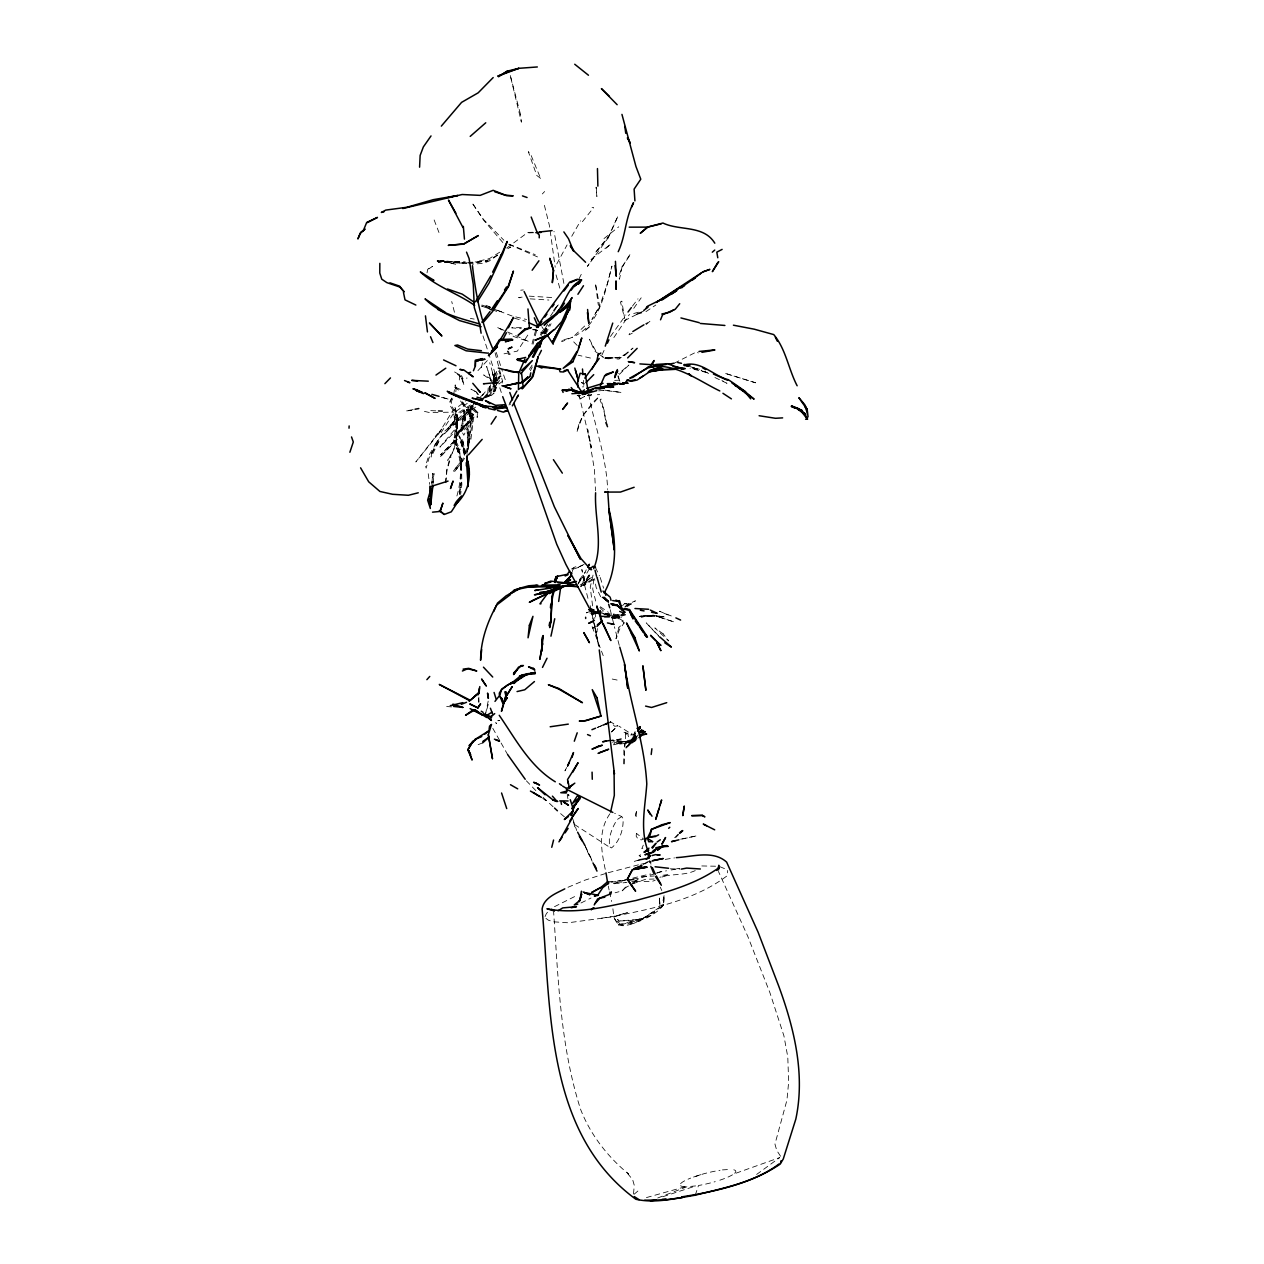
<?xml version="1.0" encoding="UTF-8"?>
<svg xmlns="http://www.w3.org/2000/svg" width="1264" height="1264" viewBox="0 0 1264 1264"><rect width="100%" height="100%" fill="white"/><g stroke="black" fill="none" stroke-linecap="round" stroke-linejoin="round"><path stroke-width="0.75" stroke-dasharray="5 3.75" d="M451.833 398.049L450.047 401.478L450.079 405.396L456.446 416.267L455.293 413.676L457.363 424.657L454.914 407.04L459.037 421.686L456.225 413.707L451.201 405.08L451.58 400.925L454.85 394.795M627.134 732.867L627.118 734.273L625.475 733.72L625.712 732.204L627.134 732.867L628.571 736.722M461.313 468.312L461.518 457.995L461.834 484.902L460.633 494.508M453.618 394.621L455.261 384.888L455.593 391.587M470.003 414.466L470.082 412.001L466.4 409.568L465.752 410.437L467.854 409.931L471.709 411.685L472.167 414.624L470.082 412.001L474.19 415.366M457.457 424.815L457.252 428.449L457.189 414.497L457.457 424.815L454.629 441.247C463.983 457.252 460.839 476.496 459.575 494.098M493.892 383.466L494.477 373.07L494.635 383.893L493.861 374.887L495.883 383.814M664.074 895.639L661.641 907.125L663.647 904.676L664.074 895.639L663.663 902.923L661.641 907.125C648.116 913.193 634.496 928.613 618.396 924.885L613.941 917.395L612.471 905.308M477.381 413.676L477.16 417.499L477.444 414.355M584.331 580.84L581.835 569.479L584.331 580.84L580.761 586.749L584.489 578.501M446.018 482.769L446.966 469.544L450.616 454.819L450.869 457.71L446.966 469.544L445.26 482.548M633.517 1193.88L634.259 1185.284L632.632 1179.581L626.043 1171.649L628.54 1174.003C607.51 1156.592 590.509 1134.819 580.555 1109.271C560.189 1045.676 558.167 977.815 553.6 911.613M431.925 482.69L432.746 473.368L431.624 484.317M433.11 483.275L433.994 473.526L432.888 483.306M455.83 391.714L456.288 387.116L454.961 390.418M459.29 379.974L459.891 374.207M488.994 391.113L489.642 385.283M487.699 392.741L488.568 385.109M470.919 439.256L473.526 418.163L474.98 414.734M488.188 701.125L485.613 713.686L488.978 701.852M467.048 453.46L470.666 420.722L473.889 412.032M481.458 367.587L482.816 361.204M459.654 494.271L461.36 482.153L458.785 494.287M456.304 422.476L453.571 441.468L459.369 454.266L456.083 446.239C462.324 462.387 461.471 481.663 456.257 498.079M457.236 432.462L455.941 441.215L460.191 449.605M595.581 617.037L595.47 611.176M474.253 403.832L444.596 431.277L434.058 445.908L441.547 435.827L456.415 422.05C457.71 435.132 455.672 451.532 447.598 460.301C457.789 447.298 459.78 428.733 453.428 413.66L455.751 424.957L456.446 422.018L473.352 406.329M530.39 370.779L532.302 366.971M593.701 579.117L592.737 589.119L595.676 601.032M427.027 272.834L427.706 269.264L432.557 266.356L427.943 269.422M467.411 451.548L470.003 438.197M495.077 352.814L502.519 381.191L502.092 383.261L500.528 384.098M597.445 628.603L596.671 632.348L597.54 628.65M466.084 453.065C468.596 439.414 474.174 424.499 468.454 411.1L470.066 419.206L473.368 411.811M467.917 449.858L472.325 421.291L467.949 407.134L471.172 419.364L471.993 417.341L454.25 438.94L470.287 421.655L473.716 414.355M495.298 385.852L494.003 391.635L490.685 393.009L492.423 386.026M495.725 383.924L497.021 378.157M492.849 384.272L496.404 371.632L498.269 374.492L500.196 373.48L498.569 371.016M531.986 343.982L535.983 329.019M495.994 378.141L497.163 373.638L493.687 386.926L493.497 372.706L494.461 387.337M533.045 344.266L537.042 329.003M593.037 575.104L590.241 587.239L593.922 616.437M545.084 916.558L546.016 914.378A93.757 17.254 -14.1 0 1 547.739 912.023M695.247 1195.207L698.518 1185.49A28.756 5.388 -13.9 0 0 715.234 1181.635M497.1 382.55L494.003 391.635L495.393 390.734L490.685 393.009M497.716 380.733L500.196 373.48M598.52 309.538L607.81 282.346L611.95 266.119C604.871 291.384 601.127 321.325 575.989 335.497M572.197 571.612L573.461 567.963L571.739 572.829M544.5 333.348L546.98 326.286M635.381 732.978L632.474 741.004L629.282 742.489L613.072 740.593M542.967 333.206L545.685 326.381M635.302 733.91L632.474 741.004L638.241 733.657M609.896 813.795C597.208 831.981 601.664 852.979 605.993 872.824M544.089 332.953L546.206 327.897M493.276 383.845L489.626 379.232L483.654 374.918L490.021 378.299L492.075 382.992M643.297 845.158L641.796 848.697L643.092 848.081M590.809 395.853L591.473 394.321M544.089 333.096L547.612 324.801M608.505 237.442L618.033 215.907L608.79 236.005L594.917 253.163L608.505 237.442L587.412 266.372L595.613 254.301M540.36 334.897L544.373 327.155M635.018 735.364L632.869 740.088L633.959 739.124L613.798 743.927M601.98 354.963L605.061 348.248M541.103 335.608L547.296 324.706M629.646 333.459L629.014 334.786L632.316 333.238M496.705 387.384L494.208 392.535L490.89 394.21M586.243 569.811L584.553 573.319L586.148 570.317M579.054 278.838L581.645 273.53M544.958 333.585L548.829 325.701M495.962 387.4L493.624 392.109L490.179 393.768M544.642 334.154L549.666 324.09M545.874 334.091L551.088 323.71M632.774 741.541L634.686 737.86L628.587 742.505L613.324 741.241M450.047 401.478L451.722 398.271M566.73 767.485L564.961 770.866L566.714 767.58M635.808 735.348L633.217 740.198L613.704 744.575M556.76 264.002L567.062 244.947M571.739 236.289L580.603 220.821M543.868 332.653L546.712 327.518M527.783 335.102L517.371 351.108L511.667 352.277M578.201 583.273L582.451 575.768L578.09 581.487M554.043 311.465L557.535 305.382L553.032 311.118L559.051 304.024M635.144 731.508L632.442 737.054L635.097 732.757M612.187 616.674L613.877 613.767M636.298 736.991L634.338 740.325L631.147 742.347L612.756 744.243M589.372 568.911L584.3 577.411L584.932 586.607L588.676 601.174M438.087 434.484L452.401 411.179L465.626 400.972M638.209 734.89L632.521 742.568L613.388 744.78M529.395 369.341L532.492 364.49M441.057 432.667L453.902 412.822L468.96 402.157M550.472 316.126L557.535 305.382M613.846 337.567L629.504 314.341M439.019 433.141L442.7 427.769L439.129 432.241M577.664 584.505L582.941 577L578.564 582.404M479.972 397.544L485.55 391.429L482.327 395.664M624.527 355.595L632.995 348.074L618.981 359.102L615.078 358.834M633.77 308.321L641.196 297.814M610.449 336.508L625.822 315.005M632.458 306.141L637.988 298.825M500.813 375.835L498.537 378.789L501.413 378.742L500.813 375.835L492.707 381.286M434.374 438.197L415.84 461.96L435.606 437.423M582.404 221.69L593.606 207.707L592.073 207.565M472.641 405.633L464.378 415.682L451.785 425.004L444.328 434.216L450.632 427.311L473.352 410.121M473.02 405.317L464.378 415.682L472.862 408.951M611.334 731.982L616.374 727.258L611.65 731.856M488.82 392.504L495.125 385.631M496.373 384.24L501.413 378.742M622.583 605.677L624.764 603.339L631.305 604.018L627.434 605.314M477.934 370.636L489.61 358.107M542.351 193.929L544.626 191.528M624.858 606.91L626.976 604.698L635.429 600.811L626.628 607.083M622.157 890.851L627.149 885.795L622.157 890.851L615.11 892.779M674.676 837.732L678.262 834.035M675.845 837.432L678.563 834.635M619.392 374.349L628.856 365.075L618.649 373.654M574.678 335.466L585.595 325.148M473.637 406.645L467.996 411.874L475.533 405.665M606.183 248.171L610.812 244.078L590.746 259.689M646.141 324.564L650.296 320.961L645.541 323.837M585.469 330.315L589.182 327.107M491.096 395.711L494.098 393.136L489.516 395.316M636.456 739.693L633.991 741.81L636.914 739.472M634.07 1194.29L639.205 1189.914M585.848 329.746L589.482 326.649M635.46 740.388L625.917 748.051L632.932 739.803L629.124 745.175L634.007 737.433L637.135 736.359M604.018 238.564L618.728 226.825M637.135 738.192L624.953 748.43L629.519 743.564L633.011 737.212L636.345 736.09M625.411 607.004L629.44 603.844L631.305 604.018L624.874 603.844M634.686 737.86L628.619 742.505L622.362 741.431L613.83 742.805M595.85 625.885L592.769 628.192L596.987 626.438M635.855 736.09L628.05 741.952L616.8 740.641L621.698 740.941L612.282 742.158M591.9 579.26L583.241 585.564L597.904 577.095M756.615 1174.461L779.73 1157.587L733.673 1174.019A28.756 5.388 -13.9 0 0 732.14 1169.516M580.113 585.09L594.143 575.736M470.429 404.97L458.026 412.98L455.704 417.499L459.59 413.423L472.42 405.08M497.495 255.312L489.579 260.858L483.512 263.307L472.246 264.223M645.92 311.655L655.811 305.035M643.265 864.513L647.768 861.511M472.531 409.141L475.675 407.087M645.003 863.912L649.949 860.705M506.674 248.076L527.815 232.434L537.437 232.086M634.117 881.719L641.843 876.742L654.357 875.984M499.738 252.184L489.484 258.551L475.122 261.996M554.485 906.683L576.416 895.686M497.542 254.965L489.753 259.657L474.616 263.228L468.754 263.212M580.539 398.602L584.632 396.438L580.539 398.602L577.016 394.447M584.047 564.376L577.285 567.773L582.356 565.229M581.456 585.943L584.821 583.984L589.688 573.54L584.015 583.289L589.798 577.948L584 584.458L589.782 574.978L585.264 584.331L581.472 586.464M571.518 568.99L575.325 566.809L579.117 567.252L572.608 569.274M620.087 614.683L615.536 617.29L611.95 616.69M618.033 614.936L614.983 616.674L611.681 616.058M580.982 903.002L591.015 898.009M625.127 887.865L628.508 886.017M630.199 885.1L635.286 882.335M507.765 248.676L510.846 247.017L507.67 248.502M674.407 363.147L697.064 351.645L698.249 352.988M624.274 320.74L644.229 310.675M656.585 873.345L663.173 870.675M707.224 372.659L690.033 368.33M631.968 733.641L630.72 735.079L632.585 734.7L618.839 726.057M641.18 312.066L635.097 314.878L642.317 312.729M639.173 855.507L640.595 856.439L639.173 855.507L642.618 853.911M610.054 722.265L610.875 721.902M502.519 381.191L498.996 384.003L492.739 373.085L489.689 362.689M632.585 882.714L638.683 880.107L631.637 881.577L652.113 881.435L655.226 880.218M567.994 887.281L584.584 880.281L606.451 873.203M597.098 727.574L602.264 725.441M478.14 744.686L482.674 742.837M597.366 727.464L602.802 725.236M508.902 404.922L510.451 404.306M657.707 1197.988L687.016 1186.738L695.911 1185.901L659.492 1197.814M661.988 877.074L669.067 874.372L659.713 875.778M632.695 883.836L645.651 879.254L654.136 879.033M700.683 1174.683L692.956 1177.226L703.432 1173.877A28.756 5.167 -14.2 0 1 719.99 1170.322M695.247 870.612C684.061 875.81 671.437 873.519 659.855 877.279M611.555 618.033L615.647 616.737L611.902 616.879M639.078 859.947L634.133 861.432L639.126 860.326M601.395 918.233L615.805 915.973L627.386 912.576L615.663 916.368L568.168 922.783L553.837 921.835L548.544 920.271L544.768 917.569M618.444 617.59L615.015 618.586L611.713 617.259M621.414 925.122C632.079 919.876 646.963 921.993 654.784 911.834L641.685 919.228L627.118 923.952L633.027 923.605L640.311 920.871L643.013 918.17L618.396 924.885L621.414 925.122L614.509 918.865L617.575 923.526L623.105 925.833L617.622 919.37L621.461 925.153M619.929 616.184L612.914 618.207L619.565 616.342M608.221 872.697L638.952 864.702M610.86 882.256L625.554 880.234M654.91 873.819L639.616 878.211L617.78 880.739M646.441 1197.577L685.262 1186.738M633.691 313.519L640.706 311.623M680.68 839.185L696.843 835.788L680.775 839.343M618.159 617.069L614.32 618.033L611.302 616.832M438.434 262.169L443.711 260.921L459.827 262.201L437.202 260.984L438.434 262.169L467.127 263.023M640.769 864.292L651.687 861.858M621.762 816.591L617.543 819.341L614.999 823.212A17.459 5.388 -70.1 0 0 609.343 839.154L609.359 846.596L611.492 847.939C619.897 841.255 623.705 828.884 623.057 818.456L621.762 816.591L614.636 813.258M504.036 353.825L509.755 352.656M413.154 409.599L405.602 411.005L414.039 410.105M665.275 859.394L674.518 857.893M615.805 915.973C654.325 908.358 695.627 899.842 727.416 875.557L727.606 870.485M676.509 868.795L679.558 868.336M522.143 297.119L518.603 297.609L522.427 298.02M722.439 1169.895L730.608 1169.405M520.705 290.214L523.312 289.93M598.662 390.892L603.971 390.323M614.257 883.726L625.095 882.62M652.666 615.347L639.284 616.532L653.393 615.141L674.312 622.03L656.711 616.153M461.708 378.521L463.019 378.773L461.613 375.708L463.983 385.22L461.708 378.521L467.111 378.062M587.807 395.142L591.315 394.889M627.766 880.107L635.255 879.618L627.497 880.123M466.811 263.212L444.707 262.391L437.202 260.984L442.89 260.668L456.462 264.555L443 260.969L437.976 260.969L443.711 260.921M582.499 386.879L583.715 386.816M614.573 357.728L618.254 357.57L625.38 354.378L619.471 357.917L614.178 358.012M614.667 380.385L621.193 380.101M597.398 394.716L599.642 394.621M528.779 232.892L534.04 232.702M618.775 614.731L600.842 612.835M587.318 395.3L590.62 395.19M618.791 615.442L607.731 614.873M653.82 615.631L640.658 616.026L654.452 615.9M521.321 327.597L511.715 327.818L521.289 328.687M443.332 412.317L453.855 412.111M438.039 412.38L429.207 412.491L420.77 410.531M459.006 263.196L487.825 260.984L469.007 263.07M701.82 865.951L717.968 866.267M437.202 260.984L465.278 261.838M670.315 868.81L679.953 869.032M594.08 611.839L599.673 611.981M529.221 296.139L555.133 297.735M430.787 410.642L438.466 410.942M577.142 395.506L580.761 395.664M619.455 617.464L612.108 616.279M607.873 881.482L626.912 882.43M618.633 616.879L601.901 612.519M530.074 298.857L548.892 300.042M587.397 395.316L589.893 395.474M446.666 706.529L452.354 706.939M611.476 617.306L613.64 617.48M595.913 611.428L590.288 610.939L597.746 612.297M597.777 611.586L603.402 612.076M532.776 329.73L536.6 330.078L543.583 333.301M613.151 617.164L621.825 618.064M604.634 390.149L621.446 392.472L603.228 390.26M596.924 613.688L588.992 612.724L595.581 614.367M612.171 616.39L621.414 617.543M595.692 612.076L591.678 611.555L586.338 612.835L590.446 611.302L595.755 611.997L588.661 609.722L595.17 612.645M606.957 615.094L618.444 616.579M656.016 615.805L664.422 616.943L658.907 616.042M619.85 617.29L611.286 616.058M590.478 358.06L578.106 355.184M596.023 612.534L592.816 611.966L595.96 612.929M470.382 318.417L474.174 319.097M656.253 616.263L659.871 617.006L656.838 616.326M599.294 613.135L591.678 611.555L597.445 613.625M612.218 679.037L617.195 680.064M532.792 329.225L536.6 330.078L541.324 333.111M515.759 316.901L526.567 319.508M719.864 866.693L726.958 869.632M692.53 367.713L699.434 369.451M467.854 409.931L466.4 409.568L471.282 413.186L470.082 412.001M705.96 372.058L691.993 368.187M441.452 397.323L448.957 399.345L440.82 396.833M514.401 318.228L525.397 321.23M689.386 366.465L699.545 369.341M603.528 613.751L610.386 615.773M489.942 308.274L481.868 305.019L489.184 307.5M496.815 310.312L501.982 311.845L496.499 309.98M493.655 310.517L481.568 306.03L490.29 309.127M692.909 367.587L701.757 370.352M589.308 608.869L596.45 611.365M492.028 309.743L497.258 311.592M601.806 613.245L605.14 614.43M567.204 794.155L568.468 795.925L568.642 794.44L569.732 797.963M598.836 613.767L588.661 609.722L595.676 612.85M508.981 244.157L535.241 254.649M490.527 307.136L485.25 305.035L490.448 307.579M611.318 617.227L613.893 618.286M512.157 316.032L492.17 308.416M624.037 732.267L630.72 735.079M590.241 608.189L596.292 610.749M668.229 615.047L659.35 611.223L674.312 617.164M508.886 244.315L538.148 257.192M460.412 389.502L453.555 386.436L459.511 390.718M704.08 371.395L709.72 373.954M714.918 377.525L726.99 383.292L721.934 380.527M475.106 391.334L470.966 389.154L476.149 391.824L477.618 394.463M600.4 606.752L608.426 612.361M502.108 330.03L497.021 327.186L528.842 341.564L514.021 336.666L508.918 333.822M623.421 621.082L615.363 616.279L623.816 622.52M542.746 798.469L545.953 800.491L542.935 798.406M574.535 824.523L610.275 847.654M599.025 354.189L594.665 351.013L589.466 339.258L595.518 350.491L599.452 353.92M600.479 355.231L603.386 357.349L600.763 355.058M564.423 816.86L558.783 812.073M475.943 412.491L471.63 408.936L471.172 406.155M535.841 790.585L526.361 780.804M543.03 797.315L553.095 806.732M599.894 607.51L607.431 615.047M502.835 242.53L483.67 220.22L471.93 202.619L483.527 219.462L503.815 240.192M573.714 341.865L577.285 345.546M658.418 635.523L646.252 622.868L659.492 637.103M490.021 378.299L492.217 380.891M600.669 596.734L596.118 587.333L594.522 578.659M476.481 392.077L478.598 394.637M780.567 1156.228L776.744 1150.445L774.958 1144.11L786.935 1100.154L788.673 1081.873L787.772 1056.862L783.917 1035.832L769.902 992.651L747.782 936.371L718.442 871.433M460.523 400.957L464.741 407.371L462.434 403.042M541.814 326.649L545.969 333.032M462.166 401.731L466.132 408.051L463.367 402.71M492.786 728.285L500.181 741.368M501.097 743.011L507.559 754.466M590.304 609.927L594.823 618.365M585.532 846.959L592.769 861.795M587.349 851.43L592.168 861.274M595.439 567.473L599.42 575.831M584.932 845.458L592.168 860.816M660.266 887.154L661.799 890.535M617.906 376.577L620.055 381.649L618.049 375.677M434.137 219.952L438.971 232.513M592.137 626.628L603.197 655.653M454.455 312.255L451.722 301.527M650.992 864.165L649.759 860.673L650.47 864.465M503.625 374.966L506.027 381.918M572.703 818.724L576.7 830.527M496.278 352.435L502.393 371.205M482.974 335.861L487.778 350.681M488.378 352.545L497.368 380.338M499.77 387.764L502.171 395.174M465.389 453.665L460.112 437.028L464.757 452.638M600.21 577.506L603.592 588.202M464.583 454.376L458.927 435.669L464.409 455.309M619.249 645.367L614.415 626.723M556.049 274.888L560.331 289.993M573.54 822.027L575.594 830.258M544.405 205.337L549.477 225.798L555.196 267.241M610.228 609.69L613.941 624.827M495.061 383.735L492.375 372.769L493.94 383.687M464.457 453.191L461.076 438.798L464.52 454.029M465.642 453.018L462.292 438.576L465.626 453.95M563.886 283.405L553.995 231.344M591.015 610.291L592.721 617.764M593.148 619.644L599.057 646.441L593.385 620.45M590.999 609.469L593.559 621.003M593.985 622.931L598.946 647.99M590.146 605.614L592.974 618.602M608.268 886.08L609.106 889.935M609.532 891.847L611.634 901.469M607.147 424.846L601.064 399.013L600.068 400.024L604.034 409.915L605.835 422.587M578.928 394.479L591.441 447.472L587.634 429.239L594.443 469.655L595.518 490.843M567.267 795.467L567.915 798.658M588.724 394.51C594.775 426.205 606.42 457.062 607.636 489.516M428.227 473.731L429.618 484.349M489.484 386.326L489.974 391.35M459.859 453.286L459.59 450.474L454.629 441.247L459.59 450.474L460.902 464.789M490.353 384.746L490.922 391.429M583.399 380.369L584.015 387.922M596.245 187.183L596.877 196.536L596.008 187.262M493.007 386.12L493.434 393.641M478.803 697.128L479.088 702.326M456.525 436.443L456.652 439.145M478.345 698.534L478.487 702.263M625.475 733.72L625.696 741.715M732.472 1174.809A28.756 5.388 -13.9 0 1 717.92 1180.813M685.42 1186.675A28.756 5.167 -14.2 0 1 680.174 1184.4M680.601 1183.704A28.756 5.167 -14.2 0 1 690.665 1178.095M613.356 883.473A94.042 16.669 -14.2 0 1 626.17 879.87M632.664 878.18A94.042 16.669 -14.2 0 1 650.533 873.977M656.98 872.634A94.042 16.669 -14.2 0 1 666.523 870.801M671.2 869.995A94.042 16.669 -14.2 0 1 675.813 869.237M624.195 759.095L623.974 765.763L623.831 750.405L625.001 743.532L626.344 742.316L628.398 743.042L625.001 743.532L624.195 759.095M461.281 425.383L461.139 428.891L463.461 415.572L461.281 425.383M636.471 811.678L636.045 818.156L635.35 814.411L636.471 811.678M464.299 416.788L463.54 425.557L461.581 430.834L464.299 416.788M636.424 833.355L636.187 836.168L637.799 838.711L641.196 839.912L643.629 839.106L636.424 833.355M469.086 441.721L468.644 446.587L468.265 428.654L469.086 441.721M467.98 441.657L467.538 446.318L467.127 428.607L467.98 441.657M431.956 452.275L431.087 457.094L439.682 439.935L429.191 457.552L426.142 468.17L425.541 465.958L428.78 455.514L438.134 440.077L430.961 454.55L431.956 452.275M622.078 266.736L619.471 279.218C615.789 270.496 644.277 235.23 622.078 266.736M618.933 627.244L615.995 638.731L619.55 629.33L624.29 622.741L618.933 627.244M578.817 424.483L576.826 432.146L582.815 415.572L593.274 402.031L599.041 396.722L582.815 415.572L578.817 424.483M495.788 722.771L496.594 723.514L495.788 722.771M562.306 340.285L561.69 341.691L572.576 337.156L562.306 340.285M472.42 414.497L465.847 425.241L454.139 437.66L468.407 421.054L465.847 425.241L457.031 432.509L465.847 425.241L472.42 414.497M473.084 417.578L463.793 435.227L462.498 432.746L473.084 417.578M597.872 309.222L591.947 319.476L597.872 309.222M464.599 458.374L454.329 471.946L464.599 458.374M463.556 457.931L453.128 471.504L463.556 457.931M451.043 424.546L448.072 428.291L455.798 419L451.043 424.546M454.961 440.314L440.409 454.898L454.961 440.314M454.045 430.329L439.904 447.124L456.873 429.665L454.045 430.329M457.394 439.24L439.793 457.284L457.394 439.24M663.647 904.676C653.788 918.565 635.602 920.792 619.802 920.903L641.685 919.228L663.647 904.676M470.287 421.655L458.895 431.972L470.287 421.655M497.984 720.701L499.675 720.496L497.984 720.701M621.825 301.211L620.434 301.922L624.637 318.338L621.825 301.211M621.303 738.982L610.623 740.404L621.303 738.982M617.654 725.915L614.667 726.294L610.117 721.681L617.654 725.915M651.845 615.789L641.053 617.006L652.919 615.852L664.295 616.816L650.044 616.058L652.919 615.852L651.845 615.789M584.663 383.845L581.456 382.613L584.663 383.845M755.509 382.771L724.604 373.18L755.509 382.771M458.911 374.46L454.534 371.916L462.166 378.047L458.911 374.46M663.158 633.849L654.831 627.924L668.64 640.895L663.158 633.849M540.613 178.35L536.758 175.443L528.336 151.648L530.58 154.129L540.613 178.35M599.736 306.757L598.188 304.387L595.407 283.183L599.736 306.757M490.574 378.852L486.64 366.434L490.574 378.852M520.468 114.234L510.103 74.766L521.384 122.15L520.468 114.234M464.852 413.77L464.394 409.915L465.547 422.129L464.852 413.77M463.651 413.707L463.288 409.978L464.425 422.113L463.651 413.707M659.776 903.065L659.366 896.445L659.966 906.43L659.776 903.065"/><path stroke-width="1.5" d="M551.309 618.665L549.666 627.576C552.921 614.857 549.524 601.237 555.117 588.929M379.832 263.354L379.785 273.04L381.76 279.186L386.863 282.63L399.898 287.054L404.117 291.826L399.582 286.138L390.007 282.852M499.675 695.753L501.46 689.891L507.275 685.151L513.942 681.786L510.34 684.108L521.621 675.039L535.32 672.432L524.102 675.561L517.371 680.222M539.222 237.869L539.27 235.025L537.405 233.097L531.196 217.029M550.646 622.141L552.084 599.183L551.215 605.314M475.39 366.181L475.533 360.919L484.807 359.276L475.533 360.919M466.937 460.933L467.143 455.087M419.585 167.18L420.138 155.44L423.361 146.908L431.024 135.927M349.022 428.212L349.148 425.936M718.537 869.885L718.805 865.255L718.284 868.51M466.811 462.687L466.542 466.195L466.274 462.687M541.75 643.882L542.303 637.088M431.261 490.132L430.724 504.636L432.92 485.234M550.44 607.747L550.756 604.176M467.743 461.06C472.072 477.239 467.712 494.951 454.187 505.489L456.162 501.855M551.736 599.958L552.084 596.387M481.679 649.601L480.589 660.235C480.731 640.564 487.335 622.157 496.61 605.093L510.482 594.57M432.225 489.184L432.667 485.265M478.93 693.636L479.783 686.605M651.197 754.482L651.892 748.746M555.291 582.167L556.002 576.668L567.283 574.298L569.78 571.012M554.738 618.744L550.946 636.171M570.396 303.234L569.416 310.454L570.206 302.965M489.073 729.549L489.563 726.105L491.522 724.414L488.331 734.7L492.47 758.653L488.331 734.7M558.672 601.443L560.647 587.634L563.191 585.722M581.408 891.215L579.955 900.316L579.07 901.738L581.677 894.011L579.955 900.316L574.235 904.961L577.806 904.171M478.219 694.805L479.404 688.169M549.097 625.791L549.745 622.267M429.175 498.79L430.329 508.476L427.643 500.181L430.724 489.705M503.262 704.174C513.089 671.753 496.768 728.364 502.851 705.944M530.106 375.929L530.801 372.817M598.125 355.152L596.829 360.761L591.773 369.42M561.5 804.394L561.042 802.119M780.583 1162.785L781.073 1160.731M551.752 847.291L553.569 840.039M554.612 582.262L556.002 576.668L555.054 580.002M588.092 390.797L585.232 374.081L580.113 373.291L577.632 382.107L578.075 387.337M612.74 323.078L605.266 346.146M551.799 596.971L553.474 591.378M542.288 338.31L539.523 347.458L542.635 338.641M658.955 808.77L655.747 819.388L661.625 799.938L660.029 805.231M576.921 351.471L570.807 361.441L563.191 368.266L572.75 361.978L578.138 349.907L581.772 337.93L578.485 348.106M572.039 757.373L573.508 752.586L567.599 765.952M610.512 894.628L611.365 891.863L609.043 894.564L597.619 898.941L594.206 904.961M555.196 582.562L556.839 577.348M600.242 385.883L604.603 375.914L606.293 374.191L613.372 371.964L604.603 375.914M574.662 804.726L571.233 815.454L574.662 804.726L571.881 808.739L579.986 797.078L577.316 795.893L572.56 803.367L579.986 797.078M645.209 841.397L646.267 838.064M349.875 452.259L353.304 441.989L351.518 436.949M490.922 716.814L494.714 713.607M571.565 573.445L570.317 577.095L564.297 582.941M574.298 741.21L577.206 732.804M571.739 572.829L570.601 576.084L564.186 582.751M464.441 239.117L463.335 226.367M571.044 301.085L561.895 321.53L554.438 329.825M491.348 715.535L491.364 717.984M555.528 581.377L557.661 575.894L555.496 581.219M547.028 658.244L542.493 667.408M618.222 251.694C625.727 235.957 625.222 218.166 633.533 202.682L631.779 206.901M652.856 363.542L654.057 360.509L650.107 366.197M604.129 592.958C619.028 566.793 615.442 536.71 608.853 508.744L614.288 550.03L609.169 512.315L607.763 491.427M540.818 340.458L539.459 343.84L538.322 342.876M610.607 812.009L614.32 795.404L614.067 771.087L614.446 774.058L599.262 649.933M660.535 319.808L662.589 314.783L675.229 309.269L679.716 303.723M473.431 370.747L475.201 366.418L475.422 360.177L482.453 358.628L477.966 360.761M363.226 230.87L365.043 229.021L360.746 232.26L357.902 238.943L360.161 233.492L363.226 230.87L366.702 222.432L377.462 217.408L367.461 222.606M501.176 255.186L507.212 241.487L502.661 253.859L488.963 283.231L477.381 301.717M554.928 589.451L553.506 591.031M524.923 359.118L518.73 373.149L518.43 389.502L523.106 386.389L521.495 372.722M493.718 611.492L497.463 603.118L506.232 595.755L514.401 591.394M539.128 346.352L533.361 357.238M526.883 359.118L525.271 362.689L531.844 352.877M538.369 345.83L532.413 357.001M607.368 343.223L608.9 339.858M593.653 568.689C603.718 544.958 594.301 517.719 595.613 492.77M632.363 869.758L627.323 879.27L635.523 891.073L627.323 879.27L632.363 869.758L647.184 867.167L633.691 869.332M490.874 275.742L475.596 301.606M492.612 272.187L501.287 254.491M508.412 327.787L513.516 317.375L499.438 341.201M553.379 342.702L566.035 317.248M615.963 372.39L617.385 369.562M539.001 355.184L541.434 350.365M567.615 765.81L569.385 762.429M662.241 843.846L665.575 837.526L661.83 844.083M502.377 340.427L506.437 332.764M587.76 567.299L589.372 564.297L587.934 566.319M572.576 812.357L573.414 810.809M558.957 841.856L572.102 818.14M512.347 405.839L518.398 395.063L516.723 397.844M572.734 772.225L578.059 762.713L567.489 779.683M569.511 302.017L572.055 297.577C564.803 310.028 551.009 316.047 540.692 325.464M509.787 403.39L516.913 391.05M563.902 290.957L568.231 285.237M717.92 262.28L712.343 271.665L718.758 261.727M493.513 349.306L499.485 339.558L511.936 339.068L505.363 341.754L512.852 339.842L509.155 340M533.835 351.076L538.606 343.065L553.648 329.967L537.026 344.029L530.801 352.593M460.143 498.332L451.311 511.809L444.154 514.511L440.567 511.414L444.154 514.337M537.99 327.487L541.782 321.435M577.917 294.291L583.478 285.711M569.543 302.696L566.304 307.626L559.731 312.429L566.951 306.757L553.126 316.6L544.105 325.196L556.855 314.167M491.111 424.151L496.183 416.504M491.143 310.043L497.321 300.8M504.51 290.009L506.564 286.928M493.466 308.29L508.175 286.328L513.437 271.065L508.649 286.28L492.549 311.513L483.654 321.957M536.505 327.518C547.028 311.908 558.325 296.835 569.764 282.046L577.174 279.423L581.487 279.992L578.438 284.226M569.843 820.842L578.185 808.502L572.434 816.67M559.984 840.37L562.006 837.368M565.055 832.881L568.105 828.378M561.295 307.784L564.487 303.139M597.509 895.497L602.77 887.676L609.011 882.762M599.215 358.47L584.805 378.141M532.144 270.227L538.922 260.795M544.831 317.011L546.933 314.12M652.445 848.16L656 843.278L651.861 847.544M548.26 592.563L539.949 603.829L540.992 603.797M552.21 306.868L554.106 304.324M578.201 801.06L573.793 806.938L575.926 804.125M628.034 312.003L631.352 307.61M563.238 408.746L567.568 403.011L562.606 409.394M578.059 801.313L580.208 798.5M481.853 322.209L489.974 311.576M552.084 318.607L559.115 310.138L555.607 314.183C565.529 303.471 567.378 286.786 581.487 279.992L573.824 286.77L577.932 283.199L573.429 285.964L579.781 282.946M494.982 701.378L499.391 695.737L499.327 693.083L501.95 688.864L512.189 682.244M716.893 870.454L719.169 867.546C694.726 885.005 664.659 892.668 635.997 900.489C606.973 906.335 576.479 914.757 546.933 908.753L554.169 910.902M638.036 729.597L640.311 726.689L637.799 728.743M571.044 290.278L572.892 287.939M435.559 436.696L437.944 433.726M497.305 344.187L491.364 351.424L496.736 346.889M637.577 731.24L639.853 728.554L636.977 728.317M528.7 355.626L534.672 348.722M441.326 126.116L461.581 102.368L478.171 92.825L493.181 77.562M520.721 373.717L532.349 360.588L521.526 370.463M468.454 454.866L482.169 439.382M529.189 356.211L536.805 347.711M583.004 391.382L584.395 389.833M426.884 679.653L429.76 676.445M595.06 903.523L600.021 898.056L604.808 897.235M482.532 399.377L487.556 393.878M456.841 501.002L461.565 495.946M527.831 376.956L522.711 382.297L503.546 386.057L522.711 382.297L529.932 376.735M596.987 626.438L602.027 621.24L597.398 624.716M384.888 383.671L390.465 377.92M585.959 382.534L593.717 374.665M627.655 357.917L637.151 348.358M572.576 811.362L564.313 819.53L568.5 816.497M497.431 346.952L488.41 355.69L494.635 349.717L499.912 340.395L505.458 340.158M560.647 587.634L559.841 588.408L562.717 586.18M470.176 700.398L478.74 692.862L473.81 697.033M485.755 122.782L470.208 136.386M668.656 828.299L669.794 827.272M482.674 742.837L489.2 737.023L482.88 741.399M679.937 833.229L682.718 830.78M577.727 283.278L581.487 279.992M712.296 252.2L714.745 250.067M657.533 849.914L661.909 846.122L666.965 845.632L655.826 847.717M534.451 681.549L524.75 689.781L517.055 691.566M607.873 881.482L601.269 887.107L591.599 892.542L601.158 887.47M517.655 589.64L520.926 587.886L514.401 590.004L508.76 594.759L520.926 587.886L528.652 585.785L537.8 585.09M644.213 852.11L648.653 850.072L644.213 852.11L648.953 848.16M661.167 223.854L647.705 227.125L640.263 233.287L647.642 227.03L662.952 223.033C679.637 231.043 703.558 224.755 714.808 243.194M621.019 615.457L624.874 612.266L616.816 605.045L610.86 603.75L617.132 605.172M647.484 306.899L646.252 307.91L647.516 306.236L663.173 298.573L681.928 286.296L656.237 302.459L702.895 271.886L709.878 269.39L702.926 271.871M651.323 370.684L637.167 380.006L631.178 381.317L626.644 380.148M484.744 734.163L489.184 730.592L474.948 739.503L481.789 736.533M521.827 381.933L527.799 377.146M469.134 701.22L478.582 693.351M572.829 784.517L568.911 787.63L574.82 783.143M643.771 310.391L648.005 307.184M566.335 391.082L568.879 389.17L579.37 392.519L575.799 392.061M657.833 850.056L662.241 846.754L668.229 846.359L666.017 845.979M779.035 1163.939C754.971 1182.235 723.924 1187.923 695.247 1195.207C675.798 1198.288 655.51 1203.676 635.871 1199.267C545.29 1132.923 551.057 1008.925 542.114 908.927C543.899 897.819 555.986 893.427 564.787 888.861M679.463 832.802L682.481 830.559M435.969 375.076L445.781 368.203M692.482 279.549L701.409 272.977M514.369 682.307L528.336 673.522L523.359 675.482L535.32 672.432L519.472 676.019M684.598 285.585L681.549 287.734L682.276 287.307M692.214 280.213L695.263 278.064M625.806 381.744L628.271 380.037M657.122 841.982L660.314 839.77M680.19 288.002L690.997 280.64M589.372 568.911L593.085 566.414L595.439 567.473L593.085 566.414M638.92 737.576L641.275 735.964M495.314 408.73L496.942 407.64M502.219 74.402L507.18 71.179L518.888 68.319L537.326 66.96M639.3 732.994L645.051 731.793L642.965 732.488L643.487 730.576L642.254 732.046L645.051 731.793L639.552 732.125M498.506 76.788L507.18 71.179M661.862 300.089L668.466 295.823M472.641 710.21L465.594 715.25L474.679 709.973M669.367 295.255L676.698 290.609M597.825 354.931L600.858 353.035M639.853 378.078L643.471 375.835M671.753 293.754L676.651 290.752M671.642 293.833L674.676 291.968M486.34 715.645L492.028 712.169M558.024 910.775L562.733 907.9L576.479 906.699L571.123 907.742M632.822 331.531L643.945 324.801M537.026 344.029L538.606 343.065M673.917 309.775L669.683 312.271L661.846 314.009M599.657 388.743L603.054 386.752L618.254 383.15L624.147 384.24L619.186 384.082M552.953 799.907L537.532 787.662L545.1 794.787M600.21 388.348L603.054 386.752L596.829 388.68M658.607 834.825L655.226 836.594L648.606 837.21L655.1 836.041M722.123 249.387L716.814 252.168L717.778 257.761M594.412 620.34L588.676 623.326L592.99 621.477M599.405 752.696L608.711 749.22L598.046 753.376M570.728 282.599L577.174 279.423M549.208 593.59L565.766 585.674M485.439 397.417L490.416 395.079L486.751 396.248M567.978 369.894L563.428 371.979L560.063 371.774L559.004 368.725M563.096 392.425L562.243 390.197L563.159 389.77L573.508 389.786L580.65 392.741M553.98 589.15L558.957 586.938M565.182 575.973L568.042 574.693M544.942 335.876L535.304 340.127L546.822 335.782M634.149 487.272L620.466 492.059L604.65 492.075L605.74 491.886M551.341 591.615L564.929 585.627M462.403 671.01L467.664 668.735L476.765 670.963L468.754 668.356L463.098 669.146M641.749 865.524L633.975 868.81L641.717 866.045M432.62 280.877L433.963 280.324L420.327 271.918C436.364 286.802 457.11 293.137 474.648 305.382M605.709 724.019L609.153 722.597M591.931 729.691L595.549 728.206M602.802 725.236L608.237 723.008M646.22 859.157L649.175 857.987L639.078 859.947M461.265 704.348L466.527 702.294M585.232 374.081L582.578 373.844M581.44 393.752L593.258 389.312M448.056 481.078L430.834 486.498M546.917 592.073L534.451 594.807L548.544 592.516L558.735 587.728L540.708 593.495L559.62 587.744M640.722 734.716L643.423 733.784M666.728 702.673L651.56 707.477L645.588 706.102M653.962 369.451L657.517 368.251M484.191 383.577L483.448 383.829L498 382.392M597.888 894.801L594.317 896.002L598.409 895.244L584.426 892.558L589.877 894.754L583.099 891.926M658.844 847.449L666.776 845.806M649.854 370.447L655.368 368.725M586.686 388.364L603.07 383.34M651.734 370.7L660.772 367.966L656 369.009L661.799 369.199M598.52 388.901L617.527 384.035M575.088 582.167L566.825 583.336L576.479 581.472M621.667 615.694L625.174 614.683M651.339 370.004L660.645 367.445M402.726 208.544L462.134 194.514L480.178 195.367L493.15 190.327L505.316 195.114L513.184 195.825L506.706 195.699L494.651 191.701M586.085 393.546L582.53 394.51L596.766 390.655M675.181 840.671L671.516 841.666L678.926 839.802M564.06 370.7L567.425 369.815L581.645 391.935M652.098 855.538L655.858 854.559M418.258 492.802L408.383 495.283L392.551 494.287L379.911 491.459L368.709 481.805L360.572 467.822M514.401 590.004L536.505 585.406M450.253 705.66L462.845 702.642M468.628 372.769L470.619 372.295M635.286 379.69L630.878 380.733L627.655 379.864M571.217 389.96L567.204 390.908L562.243 390.197M516.739 359.466L525.698 357.412M512.252 384.145L518.003 382.818M559.984 585.121L554.564 586.322L541.893 585.185L559.968 584.821M491.522 717.209L490.938 717.589M383.893 211.878L381.333 212.447L385.757 210.093L406.961 207.264L433.189 199.68L457.663 195.478L447.819 197.532M581.377 391.619L582.657 391.35M652.192 860.847L663.221 858.525L652.619 860.61M637.103 868.874L646.094 866.993L633.533 868.858M653.125 851.952L644.924 854.748L653.219 852.284M538.575 589.798L534.767 590.525L554.991 587.412M546.159 588.313L559.446 585.722M603.829 386.658L600.384 387.321L606.025 386.61M606.104 741.099L602.596 741.778L609.359 740.53M681.28 869.111L686.684 868.084L700.351 868.984M415.05 409.236L418.826 408.541M668.356 364.269L673.965 363.226M701.915 352.34L714.745 350.033M649.87 371.6L660.408 369.72L675.387 369.293L660.408 369.72L648.922 371.268L662.636 369.688L648.242 371.995M572.323 584.505L561.864 586.196L576.084 584.726M504.51 411.258L507.243 410.784L503.372 412.143L497.463 410.452M654.088 366.133L666.112 364.506M550.978 582.072L544.594 583.494L550.756 581.14L569.843 583.304M641.417 734.937L646.694 734.052L641.828 734.732M611.697 383.703L608 384.288L613.087 384.145M495.188 409.157L505.963 407.45L507.006 408.73L504.368 404.733L495.678 405.381L485.392 400.562L489.768 403.658M550.172 726.768L568.294 724.13M676.303 857.64C692.514 856.802 713.244 849.882 726.642 862.127L758.1 932.216L778.64 985.873C794.171 1028.027 805.405 1074.305 795.799 1119.177L783.269 1158.993L780.22 1164.081C751.195 1183.657 715.645 1191.462 681.58 1196.913M648.985 367.224C674.865 362.136 697.775 380.322 719.816 390.955M682.323 1197.561L664.58 1199.947L644.719 1200.215M600.495 388.696L604.271 388.206M609.927 387.495L613.704 387.005L595.881 387.653L581.914 392.962L571.881 393.704M591.678 390.924L576.131 392.883L579.797 392.788M539.57 593.085L547.328 592.105M650.375 1200.8L656.237 1200.073M662.083 1199.346L665.986 1198.857M568.247 585.88L572.797 585.437M501.429 405.902L505.963 407.45L493.118 407.608L504.336 406.976L496.483 407.798M539.365 232.023L552.084 230.601M594.949 388.664L602.849 387.779M501.934 385.741L511.004 388.822L505.568 386.974M557.234 587.112L569.227 585.753M522.474 195.904L527.072 197.516M699.008 351.455L714.618 349.907M567.694 585.042L572.624 584.632M656.932 855.191L660.156 854.97L657.296 854.685M684.377 365.644L689.97 365.28M539.76 592.579L545.432 592.231M805.595 419.253L807.506 419.142L805.184 415.05L806.574 417.926L808.044 416.851L807.222 409.678L804.678 404.559L798.848 397.686L807.222 409.678L804.789 405.744L807.317 412.87M782.637 417.878L775.464 418.289L759.111 415.73M568.263 787.946L565.893 788.057L562.638 786.129M432.525 512.157L440.125 511.462L442.811 503.309L440.125 511.462L439.382 510.387M540.55 592.437L545.637 592.184M609.248 358.423L605.361 358.154L612.724 357.823M535.794 232.639L541.055 232.434M556.318 801.455L557.772 801.392L552.605 799.828L555.086 800.902M604.555 616.753L609.706 616.563L600.953 616.326M543.646 585.864L528.826 586.923L550.978 586.859M602.391 597.461L604.445 597.398L608.253 601.395L604.066 598.33M655.747 364.474L667.408 363.716L683.145 369.199L675.26 366.86L685.167 368.646L676.382 367.935M605.361 358.154L610.654 358.075M607.289 383.64L610.702 383.624M629.203 227.157L647.705 227.125M655.4 368.488L662.763 368.535M559.731 800.886L568.136 800.965M496.61 407.182L479.941 405.428L487.635 407.04L472.483 401.699M578.327 392.124L587.223 392.393M438.466 410.942L442.305 411.1M662.352 365.422L639.884 363.906M637.767 728.443L639.853 728.554M634.97 608.505L648.637 609.28M428.291 381.175L411.716 380.369L417.61 381.001M483.448 407.308L486.877 407.577M700.288 323.442L724.888 325.464M567.536 585.848L578.122 586.875M541.719 367.224L560.821 369.167L538.891 365.786M487.793 353.146L466.179 350.807L454.898 345.514L457.552 345.009L467.727 349.101L481.442 350.713M557.945 582.815L563.175 583.383M655.1 866.772L668.593 868.273M508.491 353.936L509.85 354.11M617.827 605.725L612.234 604.935L614.383 605.298M612.724 600.574L617.796 601.316M623.152 609.169L627.608 609.833M611.112 623.91L614.13 624.369L607.447 622.931M688.754 365.833L683.887 365.027C700.746 360.161 712.896 375.582 728.032 379.674C726.753 378.236 758.526 400.483 739.551 388.206M572.466 390.908L581.788 392.583M640.342 610.228L644.071 610.923M651.545 612.282L657.154 613.309L650.344 610.085M462.64 369.925L459.859 369.42L463.951 370.052L473.242 376.798L468.628 373.496M645.43 634.686L647.484 637.024L629.409 609.548L624.369 608.6L627.734 609.627M733.42 325.196L754.276 329.193L773.742 334.581C785.939 349.196 788.467 369.183 797.142 385.773M475.343 399.061L482.421 400.451L472.104 398.113L473.573 398.713M485.803 715.898L490.037 716.735L487.778 714.65M677.709 362.531L681.486 363.305M581.203 392.425L572.813 390.355L577.711 392.377M505.537 369.736L518.114 372.659L519.899 372.058L512.22 371.916L498.348 368.061M488.394 408.446L494.998 409.978M407.687 382.139L409.868 382.692L404.543 380.543M680.933 317.943L699.229 322.668M673.064 366.418L681.675 368.646M688.848 365.691L684.298 364.474L687.474 366.054M496.152 740.119L499.58 741.052L494.414 739.156M431.893 394.384L439.035 396.343M476.955 397.212L482.832 398.824M479.957 324.074C460.665 318.417 439.509 313.835 425.052 298.873L445.165 312.287M461.565 398.334L487.872 407.387L447.219 391.319L459.717 397.797M481.157 326.744L459.401 320.55L437.534 309.285M570.807 361.441L572.75 361.978M530.422 791.074L541.419 797.379M458.816 397.054L467.253 399.882M447.488 288.998L462.213 294.133L474.6 302.523M480.525 405.934L485.676 407.719M572.876 390.608L577.869 392.551M794.708 407.735L791.232 406.376L794.803 407.988M615.852 600.131L619.486 601.553M619.66 611.397L623.737 613.056L623.515 612.124M535.494 365.422L541.956 368.077M448.609 392.835L457.126 396.343M416.551 390.718L420.027 392.172M587.539 734.574L590.399 735.79M416.061 390.434L423.519 393.641M469.007 400.641L483.006 406.739M713.433 374.049L727.242 380.116M528.968 322.81L537.864 326.76M455.988 365.77L443.585 359.956M415.84 305.051L405.017 299.852L403.453 292.363M675.877 617.891L680.601 620.071M612.866 812.436L566.288 789.131M551.562 909.322L554.501 910.728M614.478 383.071L617.243 384.414M613.704 382.455L616.563 383.877M706.529 825.724L703.258 824.081L714.697 829.832M470.113 708.63L482.658 714.934L474.885 709.799L477.808 711.727M796.446 408.414L801.976 411.211M470.84 400.972L469.797 400.435L476.054 404.117M469.434 700.588L439.272 684.44L469.655 699.94M472.167 709.594L482.801 715.25M510.466 784.707L517.703 788.847M735.063 385.662L744.18 390.924M702.673 367.824L705.691 369.641M481.252 711.221L483.148 712.39M731.998 383.103L736.77 386.105M533.155 792.433L539.554 796.462M588.755 567.773L591.631 569.59M738.366 387.764L754.087 399.155L744.038 390.75L750.674 398.839M634.307 1196.597L639.047 1199.647M798.105 409.489L805.026 414.387M480.731 713.639L486.593 717.494M722.929 393.294L731.398 398.871M664.785 642.807L671.105 646.978M574.725 64.243L588.471 75.24M671.247 646.899L659.776 636.93M559.462 783.775L561.579 785.339M688.564 373.765L691.313 375.819L688.722 373.812M738.208 387.179L743.153 391.003M555.291 781.8C529.695 766.205 515.665 739.14 499.233 715.298M491.364 720.354L485.455 715.44L491.443 720.448M744.528 392.172L747.308 394.51M602.991 591.11L609.975 596.987M657.138 642.191L660.93 645.477L650.549 635.286L655.826 640.801M624.811 612.187L616.816 605.045M554.533 808.075L557.408 810.777M609.422 96.364L601.395 88.622L617.148 104.707M585.58 262.264L574.362 251.378L570.364 245.643M507.686 351.345L508.602 352.229M563.87 231.912L568.547 238.785L573.429 250.951L570.396 246.148M656.98 642.586L659.555 645.146M473.731 408.793L477.587 412.775M656.648 642.065L660.819 650.565L656.648 642.065L659.792 645.335M492.723 677.03L483.448 667.171M478.14 389.928L480.399 392.361L472.783 383.324M801.423 411.637L807.506 419.142M590.936 569.748L580.998 558.609L567.963 535.525L580.271 559.099L554.359 506.785L513.879 403.469M552.415 796.146L556.113 800.333M631.4 633.533L634.844 637.562L639.331 650.96L626.549 622.978L634.844 637.562M571.17 387.542L574.678 391.698M644.593 634.591L646.662 637.04L629.093 610.054L632 615.205M655.637 876.789L661.372 885.258M635.255 621.098L638.367 625.174M525.208 779.272L507.559 754.466M602.454 621.904L598.52 612.187L600.258 610.528L600.558 619.202L610.86 640.548L603.165 623.673M553.395 459.669L562.338 473.131M639.363 626.612L643.36 632.363M652.003 816.181L647.753 809.987L650.17 814.285M486.371 686.162L481.6 679.005L485.85 685.436M546.996 334.628L553.237 344.219M656.364 875.905L660.63 883.726M579.323 836.341L582.119 840.908M455.909 213.221L448.483 200.091L462.94 227.457M577.616 832.186L584.932 845.458M589.403 608.237L565.861 564.36L556.713 544.215L532.207 474.442L502.709 396.675M470.461 754.608L467.854 749.726L473.005 741.289L476.212 739.013L469.086 745.665L473.005 741.289L467.854 749.726L472.12 760.043L468.707 750.5L470.666 754.798M594.57 865.24L596.387 868.684M524.118 291.542L538.685 321.862M775.338 337.188L777.328 341.217M630.957 613.245L632.679 616.753M592.974 862.917L596.987 871.117M629.409 610.149L633.169 618.38L629.409 609.548M506.722 808.597L501.571 793.002M652.366 867.594L655.352 874.293M630.531 613.356L632.98 618.949M629.093 610.054L631.431 615.394M534.309 317.817L538.069 326.491M622.283 610.022L618.807 601.743L619.439 600.621L622.394 609.833M650.834 866.361L653.772 873.361M430.534 336.745L432.936 342.544M605.835 422.587L607.526 426.711M597.114 577.616L601.237 592.058M466.527 252.136L469.086 258.52L473.257 284.337L474.332 307.673L479.783 324.816L481.11 333.206M490.4 708.235L492.518 713.812M509.803 392.519L512.52 399.819M492.676 348.453C480.92 321.957 475.691 294.117 472.452 265.693M650.012 855.665C638.905 832.723 645.177 808.012 646.789 783.949C644.608 743.279 630.341 704.696 624.511 664.58L627.734 688.264L624.495 663.3L619.771 647.152M604.713 591.757L605.835 595.328M608.632 604.239L609.754 607.794M570.285 799.733L573.05 808.581M494.082 692.467L496.025 698.787M467.016 460.112L469.355 474.585M574.82 368.061L578.011 379.184M575.468 370.257L578.422 380.938M610.401 597.998L611.033 600.337M596.924 606.609L598.393 612.013L596.908 605.914M567.615 780.488L568.468 783.648M595.012 570.238L596.592 576.321M567.678 780.804L569.622 788.467L569.321 786.824M621.951 114.392L635.934 166.453L640.785 179.204L634.117 189.11L634.907 200.913M466.906 458.437L468.154 463.856M605.993 872.824L607.858 884.168M488.425 698.344L487.588 693.083L487.951 697.918M624.827 126.495L625.759 133.305M429.855 486.119L430.724 504.636L430.597 487.43M587.412 312.524L588.803 323.315L587.602 309.506M425.447 315.858L427.453 331.926M614.983 265.582L616.279 276.231L615.442 261.332M582.483 369.009L582.941 374.697M527.957 308.937L529.442 328.119M466.985 456.715L467.964 486.577L466.922 456.652M592.073 772.146L592.279 779.272M597.461 168.57L597.872 186.124M585.643 617.243L585.674 618.507M542.319 639.947L541.798 651.276L543.109 635.555L542.319 639.947M553.49 270.354L552.352 282.52L553.49 270.354L549.793 258.425L553.49 270.354M529.363 625.238L528.052 637.799L532.95 616.342L529.363 625.238M684.219 806.274L682.797 815.501L684.219 806.274M542.54 643.755L539.902 659.144L542.54 643.755M615.821 372.738L614.683 377.62L617.701 370.889L615.821 372.738M654.799 850.546L654.547 851.683L653.077 850.688L657.011 848.586L654.799 850.546M538.211 356.511L533.029 376.53L522.064 388.838L531.812 377.825L538.211 356.511M651.466 829.927L649.617 836.815L647.468 838.079L651.466 829.927M566.825 791.027L566.24 792.986L560.742 792.718L566.825 791.027M453.002 481.284L450.537 488.425L453.002 481.284M485.961 714.745L485.708 715.535L483.401 713.923L485.961 714.745M518.05 358.929L517.466 360.224L524.876 361.946L518.05 358.929M569.005 309.933L552.795 341.564L569.005 309.933M507.148 697.965L503.704 702.784L507.148 697.965M512.062 686.873L506.501 695.737L512.062 686.873M514.385 672.306L513.468 674.012L520.863 665.622L523.407 665.543L518.461 667.187L513.69 674.581L517.166 669.335L514.385 672.306M478.803 706.45L477.729 708.235L480.573 703.827L478.803 706.45M650.439 855.933L648.448 857.972L648.163 854.985L650.439 855.933M641.812 730.086L639.426 732.488L641.812 730.086M518.825 678.626L513.832 683.54L518.793 678.642M524.844 328.94L518.066 335.323L525.492 329.762L531.243 327.676L524.844 328.94M511.794 347.221L508.397 348.769L511.794 347.221M593.717 907.773L591.189 909.638L593.717 907.773M647.99 367.239L632.727 377.446L629.788 378.173L648.021 367.903L655.305 366.228L647.99 367.239M478.25 235.61L463.683 244.126L448.246 245.358L463.825 243.889L478.25 235.61M533.329 600.131L529.332 602.343L552.147 591.378L533.329 600.131M570.459 579.892L564.423 583.241L570.459 579.892M477.334 707.603L470.018 704.048L477.334 707.603M598.551 746.139L591.963 749.157L602.328 745.223L598.551 746.139M661.894 824.744L651.165 829.5L670.204 822.595L661.894 824.744M508.333 71.732L497.779 76.14L518.888 68.319L508.333 71.732M601.032 716.04L585.975 720.654L579.275 721.065L585.058 720.685L601.032 716.04M645.857 690.097L642.918 666.033L645.857 690.097M528.147 673.791L527.341 673.838L535.367 673.538L528.147 673.791M652.603 841.634L648.716 841.761L647.452 838.301L652.603 841.634M702.563 815.406L691.629 815.659L701.994 815.438L704.885 816.86L702.563 815.406M626.138 383.118L622.567 382.866L628.097 383.292L626.138 383.118M462.861 707.429L453.665 706.434L452.939 704.127L462.861 707.429M608.363 601.838L604.366 598.441L608.363 601.838M634.481 362.642L628.461 361.646L634.481 362.642M505.916 692.024L504.889 691.771L505.932 696.101L505.916 692.024M416.693 389.786L412.949 388.775L422.666 392.693L416.693 389.786M533.613 668.435L528.542 666.807L534.846 670.078L533.613 668.435M559.004 688.564L548.371 684.725L558.72 689.07L582.435 702.705L559.004 688.564M797.063 408.003L791.533 405.965L802.403 410.705L797.063 408.003L805.705 414.15L797.063 408.003M536.205 783.253L533.613 782.29L539.57 785.039L536.205 783.253M426.363 393.546L424.736 392.851L435.1 398.413L426.363 393.546M565.071 802.735L563.317 801.913L568.437 805.2L565.071 802.735M502.266 698.945L500.102 696.733L503.025 703.764L502.266 698.945M440.946 335.007L429.444 322.984L441.894 336.034L440.946 335.007M596.987 697.712L592.247 689.638L600.811 715.298L596.987 697.712M587.634 639.363L583.81 632.648L589.403 642.712L587.634 639.363M628.903 140.494L627.386 137.76L630.246 143.101L628.903 140.494M616.153 289.251L616.026 281.177L616.153 289.251"/></g></svg>
